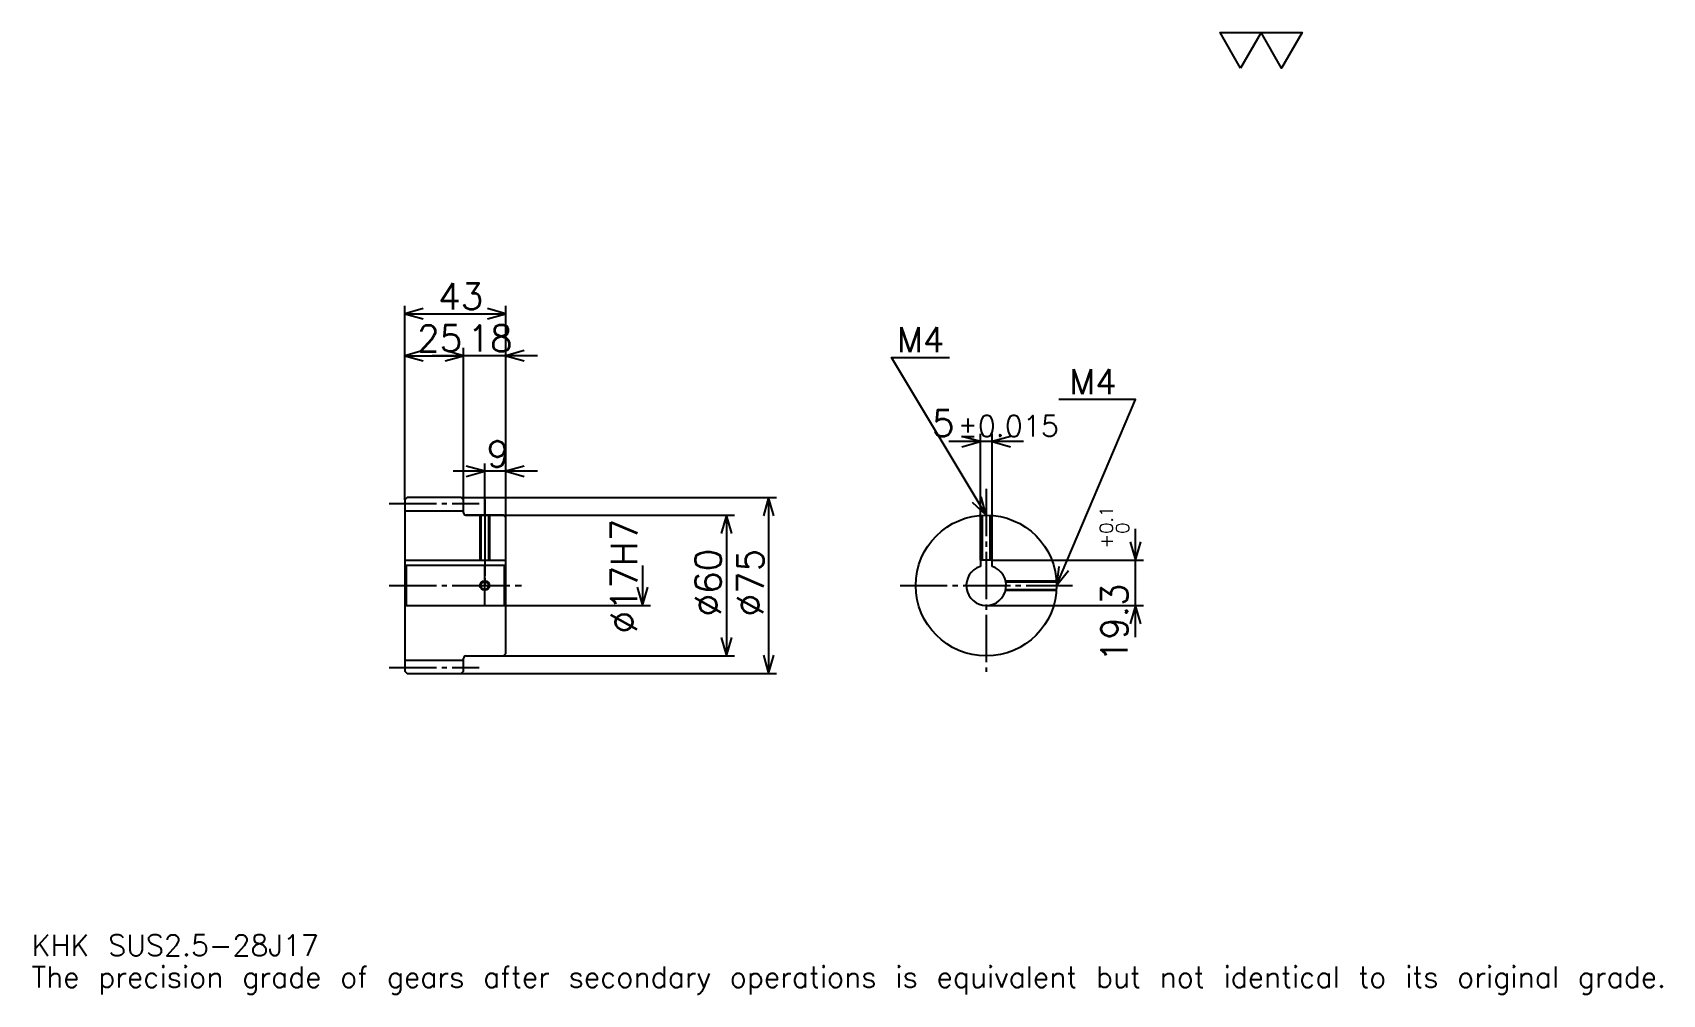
# Model space of a CAD drawing. Extents: x 23 to 717, y 8 to 418.
import ezdxf

# ---------------------------------------------------------------- set-up
doc = ezdxf.new("R2010")
doc.units = 0
doc.linetypes.add('DASHDOT', pattern=[26.869564, 20.152174, -2.23913, 2.23913, -2.23913])
doc.layers.get('0').update_dxf_attribs({"linetype": 'CONTINUOUS'})
doc.layers.add('DASHDOT', color=6, linetype='DASHDOT')
doc.styles.add('KANJI', font='TXT', dxfattribs={"bigfont": 'BIGFONT'})

msp = doc.modelspace()

# ---------------------------------------------------------------- linework, layer by layer
at = {"color": 5}
for p, q in [((181.369553, 219.989136), (181.369553, 301.717407)), ((224.369553, 219.989136), (224.369553, 301.717407)), ((181.369553, 298.358704), (224.369553, 298.358704)), ((181.369553, 280.445648), (206.369553, 280.445648)), ((237.804337, 280.445648), (192.934769, 280.445648)), ((206.369553, 219.989136), (206.369553, 283.804352)), ((444.956482, 243.83696), (413.086945, 243.83696)), ((426.521729, 193.289139), (426.521729, 247.195648)), ((431.521729, 193.289139), (431.521729, 247.195648)), ((237.804337, 231.184784), (201.934769, 231.184784)), ((215.369553, 219.989136), (215.369553, 234.543488)), ((181.369553, 218.989136), (181.369553, 219.989136)), ((205.369553, 219.989136), (224.369553, 219.989136)), ((206.369553, 218.989136), (206.369553, 219.989136)), ((215.369553, 212.489136), (215.369553, 219.989136)), ((215.369553, 212.489136), (215.369553, 219.989136)), ((224.369553, 219.989136), (339.684753, 219.989136)), ((224.369553, 211.489136), (224.369553, 219.989136)), ((336.32605, 219.989136), (336.32605, 144.989136)), ((207.369553, 212.489136), (224.369553, 212.489136)), ((224.369553, 212.489136), (321.771729, 212.489136)), ((318.413025, 212.489136), (318.413025, 152.489136)), ((492.608704, 160.554352), (492.608704, 206.723923)), ((282.586945, 190.989136), (282.586945, 173.989136)), ((431.521729, 193.289139), (495.967407, 193.289139)), ((224.369553, 173.989136), (285.945648, 173.989136)), ((429.021729, 173.989136), (495.967407, 173.989136)), ((207.369553, 152.489136), (224.369553, 152.489136)), ((224.369553, 152.489136), (321.771729, 152.489136)), ((205.369553, 144.989136), (224.369553, 144.989136)), ((224.369553, 144.989136), (339.684753, 144.989136))]:
    msp.add_line(p, q, dxfattribs=at)
at = {"color": 4}
for p, q in [((181.369553, 214.364136), (206.369553, 214.364136)), ((181.369553, 193.289139), (224.369553, 193.289139)), ((181.869553, 190.989136), (181.869553, 173.989136)), ((223.869553, 190.989136), (224.369553, 191.489136)), ((223.869553, 173.989136), (224.369553, 173.489136)), ((181.369553, 150.614136), (206.369553, 150.614136))]:
    msp.add_line(p, q, dxfattribs=at)
at = {"color": 7}
msp.add_lwpolyline([(537.391296, 403.043488), (528.658691, 418.180023), (563.589111, 418.180023), (554.856506, 403.043488), (546.123901, 418.180023), (537.391296, 403.043488)], dxfattribs=at)
at = {"color": 5}
for points in [[(189.206512, 300.597839), (181.369553, 298.358704), (189.206512, 296.119568)], [(216.532593, 296.119568), (224.369553, 298.358704), (216.532593, 300.597839)], [(189.206512, 282.684784), (181.369553, 280.445648), (189.206512, 278.206543)], [(198.532593, 278.206543), (206.369553, 280.445648), (198.532593, 282.684784)], [(198.532593, 278.206543), (206.369553, 280.445648), (198.532593, 282.684784)], [(232.206512, 282.684784), (224.369553, 280.445648), (232.206512, 278.206543)], [(429.021729, 212.489136), (388.717377, 279.663055), (413.347809, 279.663055)], [(459.021729, 182.489136), (492.608704, 261.75), (459.917358, 261.75)], [(418.684753, 241.597824), (426.521729, 243.83696), (418.684753, 246.076096)], [(439.358704, 246.076096), (431.521729, 243.83696), (439.358704, 241.597824)], [(207.532593, 228.945648), (215.369553, 231.184784), (207.532593, 233.42392)], [(232.206512, 233.42392), (224.369553, 231.184784), (232.206512, 228.945648)], [(338.565186, 212.152176), (336.32605, 219.989136), (334.086914, 212.152176)], [(423.069611, 218.057251), (429.021729, 212.489136), (426.909668, 220.361298)], [(320.652161, 204.652176), (318.413025, 212.489136), (316.173889, 204.652176)], [(490.369568, 201.126099), (492.608704, 193.289139), (494.847839, 201.126099)], [(460.017761, 190.578598), (459.021729, 182.489136), (464.141113, 188.831329)], [(280.347809, 181.826096), (282.586945, 173.989136), (284.82608, 181.826096)], [(494.847839, 166.152176), (492.608704, 173.989136), (490.369568, 166.152176)], [(316.173889, 160.326096), (318.413025, 152.489136), (320.652161, 160.326096)], [(334.086914, 152.826096), (336.32605, 144.989136), (338.565186, 152.826096)]]:
    msp.add_lwpolyline(points, dxfattribs=at)
at = {"color": 4}
for points in [[(206.369553, 213.489136), (206.369553, 218.989136), (205.369553, 219.989136), (182.369553, 219.989136), (181.369553, 218.989136), (181.369553, 173.489136)], [(207.369553, 152.489136), (223.369553, 152.489136), (224.369553, 153.489136), (224.369553, 211.489136), (223.369553, 212.489136), (207.369553, 212.489136)], [(213.369553, 212.489136), (213.369553, 193.289139)], [(213.749557, 212.489136), (213.749557, 193.289139)], [(216.989548, 212.489136), (216.989548, 193.289139)], [(217.369553, 212.489136), (217.369553, 193.289139)], [(427.021729, 193.289139), (427.021729, 212.422394)], [(427.401733, 193.289139), (427.401733, 212.445358)], [(430.641724, 193.289139), (430.641724, 212.445358)], [(431.021729, 193.289139), (431.021729, 212.422394)], [(181.369553, 173.489136), (181.869553, 173.989136), (223.869553, 173.989136), (223.869553, 190.989136), (181.869553, 190.989136), (181.369553, 191.489136)], [(431.521729, 190.613174), (431.521729, 193.289139), (426.521729, 193.289139), (426.521729, 190.613174)], [(437.283081, 184.489136), (458.955017, 184.489136)], [(437.365906, 184.109131), (458.977966, 184.109131)], [(437.365906, 180.869141), (458.977966, 180.869141)], [(437.283081, 180.489136), (458.955017, 180.489136)], [(181.369553, 173.489136), (181.369553, 145.989136), (182.369553, 144.989136), (205.369553, 144.989136), (206.369553, 145.989136), (206.369553, 151.489136)]]:
    msp.add_lwpolyline(points, dxfattribs=at)
for centre, radius in [((429.021729, 182.489136), 30), ((215.369553, 182.489136), 1.62)]:
    msp.add_circle(centre, radius, dxfattribs=at)
at = {"color": 7}
msp.add_circle((215.369553, 182.489136), 2, dxfattribs=at)
at = {"color": 4}
for centre, radius, start, end in [((207.369553, 213.489136), 1, 180, 270), ((429.021729, 182.489136), 8.5, 107.104634835, 72.895365165), ((207.369553, 151.489136), 1, 90, 180)]:
    msp.add_arc(centre, radius, start, end, dxfattribs=at)
at = {"layer": 'DASHDOT', "color": 7}
for p, q in [((429.021729, 223.684784), (429.021729, 145.771744)), ((174.652161, 217.489136), (213.086945, 217.489136)), ((215.369553, 212.489136), (215.369553, 182.489136)), ((174.652161, 182.489136), (231.086945, 182.489136)), ((392.304321, 182.489136), (465.739136, 182.489136)), ((174.652161, 147.489136), (213.086945, 147.489136))]:
    msp.add_line(p, q, dxfattribs=at)
for points in [[(215.369553, 219.206528), (215.369553, 186.571747)], [(215.369553, 173.771744), (215.369553, 191.206528)], [(206.652161, 182.489136), (224.086945, 182.489136)]]:
    msp.add_lwpolyline(points, dxfattribs=at)

# ---------------------------------------------------------------- texts
at = {"color": 7, "style": 'KANJI'}
for s, height, p in [('43', 11.195652, (195.592377, 300.150024)), ('25', 11.195652, (186.592377, 282.236969)), ('18', 11.195652, (208.092377, 282.236969)), ('M4', 10.747827, (390.956512, 281.902161)), ('M4', 10.747827, (464.39563, 263.989136)), ('5', 11.195652, (405.911682, 246.076096)), ('%%p0.015', 8.956522, (416.994019, 246.076096)), ('9', 11.195652, (216.230957, 232.976089)), ('KHK SUS2.5-28J17', 8.956522, (22.391304, 24.630434)), ('The precision grade of gears after secondary operations is equivalent but not identical to its original grade.', 8.956522, (22.391304, 11.195652))]:
    msp.add_text(s, height=height, dxfattribs=at).set_placement(p)
for s, height, p in [('%%c17H7', 11.195652, (280.347809, 162.057068)), ('0.1', 5.597826, (482.980408, 204.515106)), ('0', 5.597826, (489.921753, 204.515106)), ('+', 5.597826, (482.980408, 198.245529)), ('%%c60', 11.195652, (316.173889, 169.334244)), ('%%c75', 11.195652, (334.086914, 169.334244)), ('19.3', 11.195652, (489.25, 149.786316))]:
    msp.add_text(s, height=height, rotation=90, dxfattribs=at).set_placement(p)

doc.saveas('drawing.dxf')
